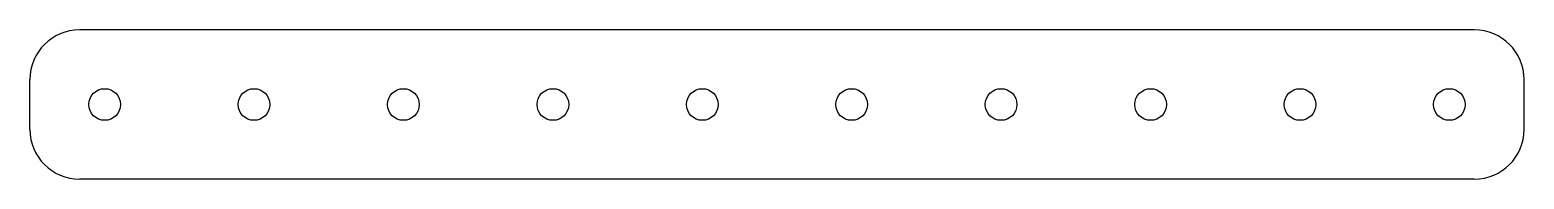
# Model space of a CAD drawing. Extents: x -75 to 75, y -8 to 8.
import ezdxf

# ---------------------------------------------------------------- set-up
doc = ezdxf.new("R2010")
doc.units = 0
doc.layers.add('VISIBLE', color=7, linetype='CONTINUOUS')

msp = doc.modelspace()

# ---------------------------------------------------------------- linework, layer by layer
at = {"layer": 'VISIBLE'}
for p, q in [((70, 7.5), (-70, 7.5)), ((-75, -2.5), (-75, 2.5)), ((75, -2.5), (75, 2.5)), ((70, -7.5), (-70, -7.5))]:
    msp.add_line(p, q, dxfattribs=at)
for centre in [(-67.5, 0), (-52.5, 0), (-37.5, 0), (-22.5, 0), (-7.5, 0), (7.5, 0), (22.5, 0), (37.5, 0), (52.5, 0), (67.5, 0)]:
    msp.add_circle(centre, 1.59, dxfattribs=at)
for centre, start, end in [((-70, 2.5), 90, 180), ((70, 2.5), 0, 90), ((-70, -2.5), 180, 270), ((70, -2.5), 270, 0)]:
    msp.add_arc(centre, 5, start, end, dxfattribs=at)

doc.saveas('drawing.dxf')
